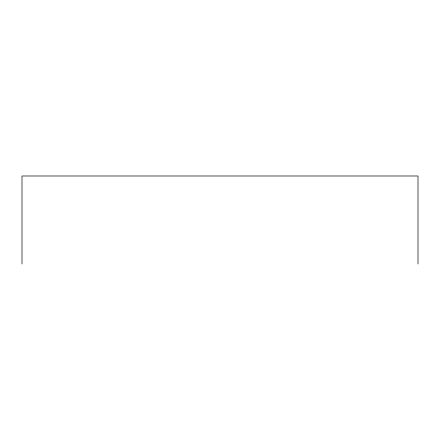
<?xml version="1.0" encoding="UTF-8"?>
<svg xmlns="http://www.w3.org/2000/svg" width="440" height="440" viewBox="0 0 440 440"><rect width="100%" height="100%" fill="white"/><g stroke="black" fill="none" stroke-linecap="round" stroke-linejoin="round"><path stroke-width="0.66" d="M418 264.006L418 175.995L22 175.995L22 264.006"/></g></svg>
